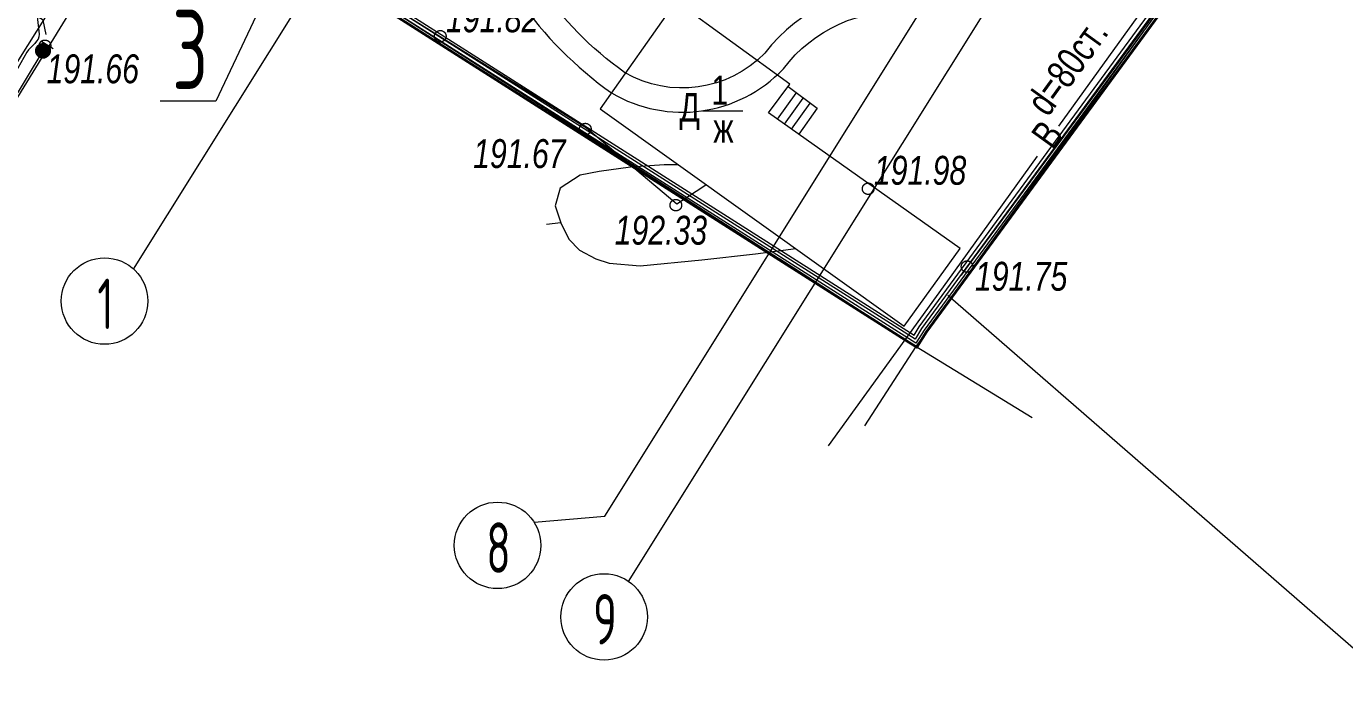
# Model space of a CAD drawing. Header units: millimetres. Extents: x -38151500 to -28914887, y -20564105 to -20349562.
# Drawn here: x -38116366 to -38070645, y -20528850 to -20505597 of the extents above; entities that cross this region are included whole.
import ezdxf
from ezdxf.xclip import XClip

# ---------------------------------------------------------------- set-up
doc = ezdxf.new("R2010")
doc.units = ezdxf.units.MM
doc.header["$MEASUREMENT"] = 0
doc.header["$XCLIPFRAME"] = 0
doc.layers.add('!!! ПОДОСНОВА', color=7, linetype='Continuous')
for name, color, linetype, lineweight in [('Новый_ГП_Граница участка_Ном._пера__1', 1, 'Continuous', 40), ('Новый_ГП_Ограждение_Ном._пера__152', 152, 'Continuous', 18), ('Новый_ГП_Оси_Ном._пера__152', 152, 'Continuous', 18), ('Новый_ГП_Текст_Ном._пера__250', 7, 'Continuous', 20), ('Новый_ГП_Тротуар_Дорожки_Ном._пера__24', 26, 'Continuous', 13), ('Чертеж_1_Новофедоровское_снт 28_07$0$tp_Здания_Ном._пера__253', 252, 'Continuous', 18), ('Чертеж_1_Новофедоровское_снт 28_07$0$tp_отметки_новые_Ном._пера__253', 252, 'Continuous', 18), ('Чертеж_1_Новофедоровское_снт 28_07$0$U_ТЕКСТ_БЕЛЫЙ_Ном._пера__253', 252, 'Continuous', 18), ('Чертеж_1_Новый_ГП_Топография_Ном._пера__253', 252, 'Continuous', 18), ('Чертеж_1_Новый_Новофедоровское_снт 28_07$0$tp_Здания_Ном._пера__253', 252, 'Continuous', 18), ('Чертеж_1_Новый_Новофедоровское_снт 28_07$0$tp_канавы_Ном._пера__253', 252, 'Continuous', 18), ('Чертеж_1_Новый_Новофедоровское_снт 28_07$0$tp_ЛЭП нн_Ном._пера__253', 252, 'Continuous', 18), ('Чертеж_1_Новый_Новофедоровское_снт 28_07$0$tp_Ограждения ДЕР_Ном._пера__253', 252, 'Continuous', 18), ('Чертеж_1_Новый_Новофедоровское_снт 28_07$0$tp_Ограждения мет_Ном._пера__253', 252, 'Continuous', 18), ('Чертеж_1_Новый_Новофедоровское_снт 28_07$0$tp_Ограждения рабица_Ном._пера__253', 252, 'Continuous', 18), ('Чертеж_1_Новый_Новофедоровское_снт 28_07$0$tp_Ограждения_Ном._пера__253', 252, 'Continuous', 18), ('Чертеж_1_Новый_Новофедоровское_снт 28_07$0$tp_Ограждения_Ном._пера__7', 7, 'Continuous', 18), ('Чертеж_1_Новый_Новофедоровское_снт 28_07$0$tp_отметки_новые_Ном._пера__7', 7, 'Continuous', 18), ('Чертеж_1_Новый_Новофедоровское_снт 28_07$0$tp_рельеф_Ном._пера__253', 252, 'Continuous', 18), ('Чертеж_1_Новый_Новофедоровское_снт 28_07$0$tp_трубы под дорогой_Ном._пера__253', 252, 'Continuous', 18), ('Чертеж_1_Новый_Новофедоровское_снт 28_07$0$U_Водопровод_Ном._пера__253', 252, 'Continuous', 18)]:
    doc.layers.add(name, color=color, linetype=linetype, lineweight=lineweight)
doc.styles.add('РЎР“Р•РќР•Р\xa0РР\xa0_РЎРўРР›Р¬_1', font='arial.ttf', dxfattribs={"width": 0.75})
doc.styles.add('РЎР“Р•РќР•Р\xa0РР\xa0_РЎРўРР›Р¬_3', font='arial.ttf', dxfattribs={"width": 0.749999})
doc.styles.add('РЎР“Р•РќР•Р\xa0РР\xa0_РЎРўРР›Р¬_6', font='', dxfattribs={"width": 0.8})
doc.styles.get('РЎР“Р•РќР•Р\xa0РР\xa0_РЎРўРР›Р¬_6').set_extended_font_data('GOST_type_A')
doc.linetypes.add('МЕЖА', pattern='A,0,[7,РіРµРЅРїРїР»Р°РЅ 2025_06_18 dima РІР°СЂРёР°РЅС‚ 21.Shx,S=39.68254,R=0,X=0,Y=1.38778e-17],-5480,0', length=5480)
doc.linetypes.add('Новофедоровское_снт 28_07$0$l474_2o', pattern='A,0,[3,РіРµРЅРїРїР»Р°РЅ 2025_06_18 dima РІР°СЂРёР°РЅС‚ 21.Shx,S=31.746032,R=0,X=0,Y=0],-5000,0', length=5000)
doc.linetypes.add('Новофедоровское_снт 28_07$0$З ДЕРЕВ', pattern='A,0,[2,РіРµРЅРїРїР»Р°РЅ 2025_06_18 dima РІР°СЂРёР°РЅС‚ 21.Shx,S=19.84127,R=0,X=0,Y=0.2],-2500,0', length=2500)
doc.linetypes.add('Новофедоровское_снт 28_07$0$ЗАБОР_СЕТКА', pattern='A,0,[1,РіРµРЅРїРїР»Р°РЅ 2025_06_18 dima РІР°СЂРёР°РЅС‚ 21.Shx,S=39.68254,R=0,X=0,Y=2.77556e-17],-5000,0', length=5000)
doc.linetypes.add('Новофедоровское_снт 28_07$0$МЕЖА', pattern='A,0,[5,РіРµРЅРїРїР»Р°РЅ 2025_06_18 dima РІР°СЂРёР°РЅС‚ 21.Shx,S=46.746032,R=0,X=0,Y=6.93889e-18],-6500,0', length=6500)

# ---------------------------------------------------------------- blocks, each defined once
blk = doc.blocks.new('Чертеж_1_1')
at = {"layer": 'Чертеж_1_Новый_ГП_Топография_Ном._пера__253', "color": 252, "linetype": 'Новофедоровское_снт 28_07$0$МЕЖА', "lineweight": 18, "flags": 128}
for points in [[(-38122200, -20517064), (-38122160, -20517000), (-38111673, -20499900), (-38085503, -20516708), (-38073942, -20500671), (-38064026, -20487867), (-38065780, -20480650), (-38067785, -20473503), (-38073278, -20475465), (-38076133, -20474628), (-38090404, -20465849), (-38080455, -20449640), (-38088064, -20444942), (-38129095, -20512686)], [(-38091230, -20466500), (-38071830, -20478480), (-38069360, -20474480), (-38064920, -20486530), (-38074650, -20500140), (-38073790, -20500700), (-38085150, -20516190), (-38085480, -20516730), (-38085750, -20516560), (-38110230, -20500980), (-38099550, -20483870), (-38101260, -20482750)]]:
    blk.add_lwpolyline(points, close=True, dxfattribs=at)
at = {"layer": 'Чертеж_1_Новый_Новофедоровское_снт 28_07$0$tp_Здания_Ном._пера__253', "color": 252, "linetype": 'Continuous', "lineweight": 18, "flags": 128}
blk.add_lwpolyline([(-38085925, -20515999), (-38083975, -20513307), (-38090627, -20508594), (-38089887, -20507598), (-38093844, -20504739), (-38096459, -20508460)], close=True, dxfattribs=at)
for points in [[(-38090314, -20508816), (-38089671, -20507910)], [(-38089947, -20507679), (-38088937, -20508430), (-38089579, -20509337)], [(-38090069, -20508990), (-38089427, -20508083)], [(-38089824, -20509163), (-38089182, -20508257)], [(-38092914, -20508524), (-38091518, -20508524)]]:
    blk.add_lwpolyline(points, dxfattribs=at)
at = {"layer": 'Чертеж_1_Новый_Новофедоровское_снт 28_07$0$tp_канавы_Ном._пера__253', "color": 252, "linetype": 'Continuous', "lineweight": 18, "flags": 128}
blk.add_lwpolyline([(-38115996, -20505250), (-38115923, -20505865), (-38115928, -20505955), (-38115960, -20506037), (-38116012, -20506115), (-38116077, -20506190), (-38116224, -20506336), (-38116292, -20506412), (-38116347, -20506491), (-38116761, -20507228), (-38117439, -20508392), (-38118135, -20509548), (-38119561, -20511843), (-38120987, -20514136), (-38121684, -20515288), (-38122361, -20516447), (-38122374, -20516484), (-38122376, -20516524), (-38122352, -20516603), (-38122296, -20516683), (-38122223, -20516741), (-38120362, -20517727)], dxfattribs=at)
at = {"layer": 'Чертеж_1_Новый_Новофедоровское_снт 28_07$0$tp_ЛЭП нн_Ном._пера__253', "color": 252, "linetype": 'Continuous', "lineweight": 18, "flags": 128}
blk.add_lwpolyline([(-38124200, -20518699), (-38123089, -20517036), (-38102475, -20484194), (-38077438, -20444066), (-38076229, -20442473)], dxfattribs=at)
at = {"layer": 'Чертеж_1_Новый_Новофедоровское_снт 28_07$0$tp_Ограждения ДЕР_Ном._пера__253', "color": 252, "linetype": 'Новофедоровское_снт 28_07$0$З ДЕРЕВ', "lineweight": 18, "flags": 128}
blk.add_lwpolyline([(-38073278, -20475465), (-38067785, -20473503), (-38065779, -20480652), (-38064026, -20487867), (-38073942, -20500671), (-38083700, -20513890), (-38083947, -20514232)], dxfattribs=at)
at = {"layer": 'Чертеж_1_Новый_Новофедоровское_снт 28_07$0$tp_Ограждения мет_Ном._пера__253', "color": 252, "linetype": 'Новофедоровское_снт 28_07$0$l474_2o', "lineweight": 18, "flags": 128}
for points in [[(-38090228, -20513661), (-38085503, -20516708), (-38081479, -20519168)], [(-38087281, -20519454), (-38085503, -20516708)]]:
    blk.add_lwpolyline(points, dxfattribs=at)
at = {"layer": 'Чертеж_1_Новый_Новофедоровское_снт 28_07$0$tp_Ограждения рабица_Ном._пера__253', "color": 252, "linetype": 'Новофедоровское_снт 28_07$0$ЗАБОР_СЕТКА', "lineweight": 18, "flags": 128}
for points in [[(-38111673, -20499900), (-38102010, -20505945), (-38096942, -20509117), (-38093802, -20511753), (-38092798, -20511091)], [(-38115790, -20506445), (-38122161, -20517002), (-38119911, -20518316)]]:
    blk.add_lwpolyline(points, dxfattribs=at)
at = {"layer": 'Чертеж_1_Новый_Новофедоровское_снт 28_07$0$tp_Ограждения_Ном._пера__253', "color": 252, "linetype": 'Continuous', "lineweight": 18, "flags": 128}
blk.add_lwpolyline([(-38115863, -20506104), (-38115440, -20506370)], dxfattribs=at)
at = {"layer": 'Чертеж_1_Новый_Новофедоровское_снт 28_07$0$tp_Ограждения_Ном._пера__7', "color": 7, "linetype": 'Continuous', "lineweight": 18}
for p, q in [((-38115851, -20506203), (-38115731, -20506203)), ((-38116039, -20506443), (-38115540, -20506443)), ((-38116038, -20506473), (-38115543, -20506473)), ((-38116037, -20506413), (-38115543, -20506413)), ((-38116033, -20506503), (-38115547, -20506503)), ((-38116032, -20506383), (-38115549, -20506383)), ((-38116023, -20506533), (-38115556, -20506533)), ((-38116021, -20506353), (-38115558, -20506353)), ((-38116009, -20506563), (-38115571, -20506563)), ((-38116007, -20506323), (-38115572, -20506323)), ((-38115991, -20506593), (-38115590, -20506593)), ((-38115988, -20506293), (-38115593, -20506293)), ((-38115965, -20506623), (-38115616, -20506623)), ((-38115961, -20506263), (-38115620, -20506263)), ((-38115928, -20506653), (-38115653, -20506653)), ((-38115922, -20506233), (-38115659, -20506233)), ((-38115864, -20506683), (-38115714, -20506683))]:
    blk.add_line(p, q, dxfattribs=at)
blk.add_circle((-38115790, -20506445), 250, dxfattribs=at)
at = {"layer": 'Чертеж_1_Новый_Новофедоровское_снт 28_07$0$tp_отметки_новые_Ном._пера__7', "color": 7, "linetype": 'Continuous', "lineweight": 18}
for centre in [(-38102010, -20505940), (-38115720, -20506270), (-38096980, -20509160), (-38087170, -20511230), (-38093840, -20511800), (-38083740, -20513930)]:
    blk.add_circle(centre, 200, dxfattribs=at)
at = {"layer": 'Чертеж_1_Новый_Новофедоровское_снт 28_07$0$tp_рельеф_Ном._пера__253', "color": 252, "linetype": 'Continuous', "lineweight": 18, "flags": 128}
for points in [[(-38093749, -20510399), (-38094249, -20510404), (-38095410, -20510480), (-38096494, -20510632), (-38097160, -20510762), (-38097850, -20511213), (-38098025, -20511819), (-38097831, -20512409), (-38097552, -20512978), (-38097176, -20513365), (-38096617, -20513665), (-38096148, -20513815), (-38095075, -20513909), (-38092943, -20513693), (-38091073, -20513485), (-38089684, -20513308)], [(-38097831, -20512409), (-38098327, -20512474)]]:
    blk.add_lwpolyline(points, dxfattribs=at)
at = {"layer": 'Чертеж_1_Новый_Новофедоровское_снт 28_07$0$tp_трубы под дорогой_Ном._пера__253', "color": 252, "linetype": 'Continuous', "lineweight": 18, "flags": 128}
blk.add_lwpolyline([(-38115677, -20505874), (-38115786, -20505386), (-38116209, -20505119), (-38116697, -20505228)], dxfattribs=at)
at = {"layer": 'Чертеж_1_Новый_Новофедоровское_снт 28_07$0$U_Водопровод_Ном._пера__253', "color": 252, "linetype": 'Continuous', "lineweight": 18, "flags": 128}
for points in [[(-38072469, -20497803), (-38080566, -20509064)], [(-38081311, -20510100), (-38084424, -20514430), (-38088559, -20520149)]]:
    blk.add_lwpolyline(points, dxfattribs=at)
at = {"layer": 'Чертеж_1_Новофедоровское_снт 28_07$0$tp_Здания_Ном._пера__253', "color": 252, "linetype": 'Continuous', "lineweight": 18, "char_height": 1000, "style": 'РЎР“Р•РќР•Р\xa0РР\xa0_РЎРўРР›Р¬_3'}
for s, insert, attachment_point in [('\\A1;{\\pql;\\fArial|b0|i0|c204|p0;\\W0.749999;1}', (-38092609, -20507813), 4), ('\\A1;{\\pql;\\fArial|b0|i0|c204|p0;\\W0.749999;Д}', (-38093716, -20509195), 7), ('\\A1;{\\pql;\\fArial|b0|i0|c204|p0;\\W0.749999;ж}', (-38092540, -20509128), 4)]:
    blk.add_mtext(s, dxfattribs=dict(at, insert=insert, attachment_point=attachment_point))
at = {"layer": 'Чертеж_1_Новофедоровское_снт 28_07$0$tp_отметки_новые_Ном._пера__253', "color": 252, "linetype": 'Continuous', "lineweight": 18, "char_height": 1000, "attachment_point": 7, "style": 'РЎР“Р•РќР•Р\xa0РР\xa0_РЎРўРР›Р¬_1'}
for s, insert in [('\\A1;{\\pql;\\fArial|b0|i1|c204|p0;\\W0.750000;191.82}', (-38101811, -20505815)), ('\\A1;{\\pql;\\fArial|b0|i1|c204|p0;\\W0.750000;191.66}', (-38115663, -20507584)), ('\\A1;{\\pql;\\fArial|b0|i1|c204|p0;\\W0.750000;191.67}', (-38100869, -20510525)), ('\\A1;{\\pql;\\fArial|b0|i1|c204|p0;\\W0.750000;191.98}', (-38086971, -20511105)), ('\\A1;{\\pql;\\fArial|b0|i1|c204|p0;\\W0.750000;192.33}', (-38095961, -20513183)), ('\\A1;{\\pql;\\fArial|b0|i1|c204|p0;\\W0.750000;191.75}', (-38083467, -20514781))]:
    blk.add_mtext(s, dxfattribs=dict(at, insert=insert))
at = {"layer": 'Чертеж_1_Новофедоровское_снт 28_07$0$U_ТЕКСТ_БЕЛЫЙ_Ном._пера__253', "color": 252, "linetype": 'Continuous', "lineweight": 18, "char_height": 1000, "attachment_point": 7, "rotation": 54.132, "style": 'РЎР“Р•РќР•Р\xa0РР\xa0_РЎРўРР›Р¬_3'}
for s, insert in [('\\A1;{\\pql;\\fArial|b0|i0|c204|p0;\\W0.749999;d=80ст.}', (-38080923, -20508781)), ('\\A1;{\\pql;\\fArial|b0|i0|c204|p0;\\W0.749999;В}', (-38080755, -20509924))]:
    blk.add_mtext(s, dxfattribs=dict(at, insert=insert))

msp = doc.modelspace()

# ---------------------------------------------------------------- linework, layer by layer
at = {"layer": 'Новый_ГП_Граница участка_Ном._пера__1', "color": 1, "linetype": 'МЕЖА', "lineweight": 40}
msp.add_lwpolyline([(-38091230, -20466500), (-38071830, -20478480), (-38069360, -20474480), (-38064920, -20486530), (-38074650, -20500140), (-38073790, -20500700), (-38085150, -20516190), (-38085480, -20516730), (-38085750, -20516560), (-38110230, -20500980), (-38099550, -20483870), (-38101260, -20482750)], close=True, dxfattribs=at)
at = {"layer": 'Новый_ГП_Ограждение_Ном._пера__152', "color": 152, "linetype": 'Continuous', "lineweight": 18}
msp.add_lwpolyline([(-38109027.64, -20499620.31), (-38109818.04, -20500886.58), (-38085577.48, -20516314.19), (-38085399.39, -20516022.78), (-38074219.48, -20500778.34), (-38075076.28, -20500220.42), (-38065256.4, -20486484.71), (-38069428.47, -20475161.87), (-38071732.37, -20478892.88), (-38091132.32, -20466912.91), (-38093466.51, -20470694.63), (-38093635.71, -20470587.99), (-38091197.44, -20466637.64), (-38071797.46, -20478617.63), (-38069382.82, -20474707.29), (-38065032.13, -20486514.9), (-38074792.09, -20500166.81), (-38073933.16, -20500726.11), (-38085233.13, -20516134.26), (-38085513.03, -20516592.28), (-38110092.68, -20500948.86), (-38109197.25, -20499514.33), (-38109027.77, -20499620.23)], dxfattribs=at)
msp.add_lwpolyline([(-38091164.88, -20466775.27), (-38071764.91, -20478755.25), (-38069405.65, -20474934.58), (-38065144.27, -20486499.81), (-38074934.18, -20500193.61), (-38074076.32, -20500752.22), (-38085316.26, -20516078.52), (-38085545.26, -20516453.24), (-38109955.36, -20500917.72), (-38099276.73, -20483809.91), (-38100987.55, -20482689.37)], close=True, dxfattribs=at)
at = {"layer": 'Новый_ГП_Оси_Ном._пера__152', "color": 152, "linetype": 'Continuous', "lineweight": 18}
for p, q in [((-38112645.2, -20514018.19), (-38086593.44, -20472326.65)), ((-38096301, -20522584.28), (-38070989.35, -20482077.17)), ((-38095476.56, -20524850.34), (-38070053.43, -20484164.83)), ((-38098755.94, -20522800.33), (-38096301, -20522584.28))]:
    msp.add_line(p, q, dxfattribs=at)
for centre in [(-38113654.8, -20515127.57), (-38100023.76, -20523601.98), (-38096328.79, -20526084.73)]:
    msp.add_circle(centre, 1500, dxfattribs=at)
at = {"layer": 'Новый_ГП_Текст_Ном._пера__250', "color": 7, "linetype": 'Continuous', "lineweight": 20}
for p, q in [((-38106055.98, -20500237.39), (-38109790.67, -20508193.1)), ((-38110090.67, -20508193.1), (-38111729.47, -20508193.1)), ((-38109790.67, -20508193.1), (-38110090.67, -20508193.1)), ((-38084403.66, -20514926.64), (-38068414.69, -20528850.39))]:
    msp.add_line(p, q, dxfattribs=at)
at = {"layer": 'Новый_ГП_Тротуар_Дорожки_Ном._пера__24', "color": 26, "linetype": 'Continuous', "lineweight": 13}
msp.add_lwpolyline([(-38079223.3, -20501920.58, -0.32180124), (-38083179.54, -20504299.62, -0.01377077), (-38085666.22, -20504257.14, 0.25527026), (-38090752, -20506528.05, -0.34324386), (-38095615.54, -20507199.11, -0.17120311), (-38100386.01, -20500371.13, -0.07785365), (-38100596.18, -20497500.11, -0.26369996), (-38098729.84, -20494588.46, -0.00400279), (-38096698.2, -20493862.81, 0.31752829), (-38095283.78, -20491944, -0.01342512), (-38095343.92, -20491487.53), (-38096245.92, -20490923.82, 0.00869833), (-38096126.01, -20491982.72, -0.30621343), (-38096967.95, -20493067.27, 0.00411393), (-38099068.89, -20493818.08, 0.26660493), (-38101434.27, -20497442.37, 0.07801415), (-38101200.12, -20500578.76, 0.17230908), (-38096072.52, -20507904.97, 0.34890477), (-38090111.88, -20507074.29, -0.2585313), (-38085719.14, -20505095.61, 0.01365443), (-38083207.62, -20505139.94, 0.31986094), (-38078416.86, -20502171.68), (-38079220.22, -20501669.63)], format="xyb", close=True, dxfattribs=at)

# ---------------------------------------------------------------- block references
at = {"layer": '!!! ПОДОСНОВА', "color": 252, "linetype": 'Continuous', "lineweight": 40}
ref = msp.add_blockref('Чертеж_1_1', (0, 0), dxfattribs=at)
XClip(ref).set_block_clipping_path([(-38156773.930035077, -20418838.4532491304), (-38156773.930035077, -20510095.8116091713), (-38134193.3603857011, -20510095.8116091713), (-38128800.2227013633, -20521215.6831232607), (-38043434.3590716273, -20521215.6831232607), (-38043434.3590716273, -20418721.7424019799)])

# ---------------------------------------------------------------- texts
at = {"layer": 'Новый_ГП_Оси_Ном._пера__152', "color": 152, "linetype": 'Continuous', "lineweight": 18, "char_height": 1750, "attachment_point": 5, "style": 'РЎР“Р•РќР•Р\xa0РР\xa0_РЎРўРР›Р¬_6'}
for s, insert in [('\\A1;{\\pqc;\\fGOST_type_A|b0|i0|c0|p0;\\W0.800000;1}', (-38113621.94, -20515223.26)), ('\\A1;{\\pqc;\\fGOST_type_A|b0|i0|c0|p0;\\W0.800000;8}', (-38099990.9, -20523682.8)), ('\\A1;{\\pqc;\\fGOST_type_A|b0|i0|c0|p0;\\W0.800000;9}', (-38096295.93, -20526166.17))]:
    msp.add_mtext(s, dxfattribs=dict(at, insert=insert))
at = {"layer": 'Новый_ГП_Текст_Ном._пера__250', "color": 7, "linetype": 'Continuous', "lineweight": 20, "insert": (-38110683.53, -20505025.53), "char_height": 2750, "attachment_point": 2, "style": 'РЎР“Р•РќР•Р\xa0РР\xa0_РЎРўРР›Р¬_6'}
msp.add_mtext('\\A1;{\\pqc;\\fGOST_type_A|b0|i0|c0|p0;\\W0.800000;3}', dxfattribs=at)

doc.saveas('drawing.dxf')
